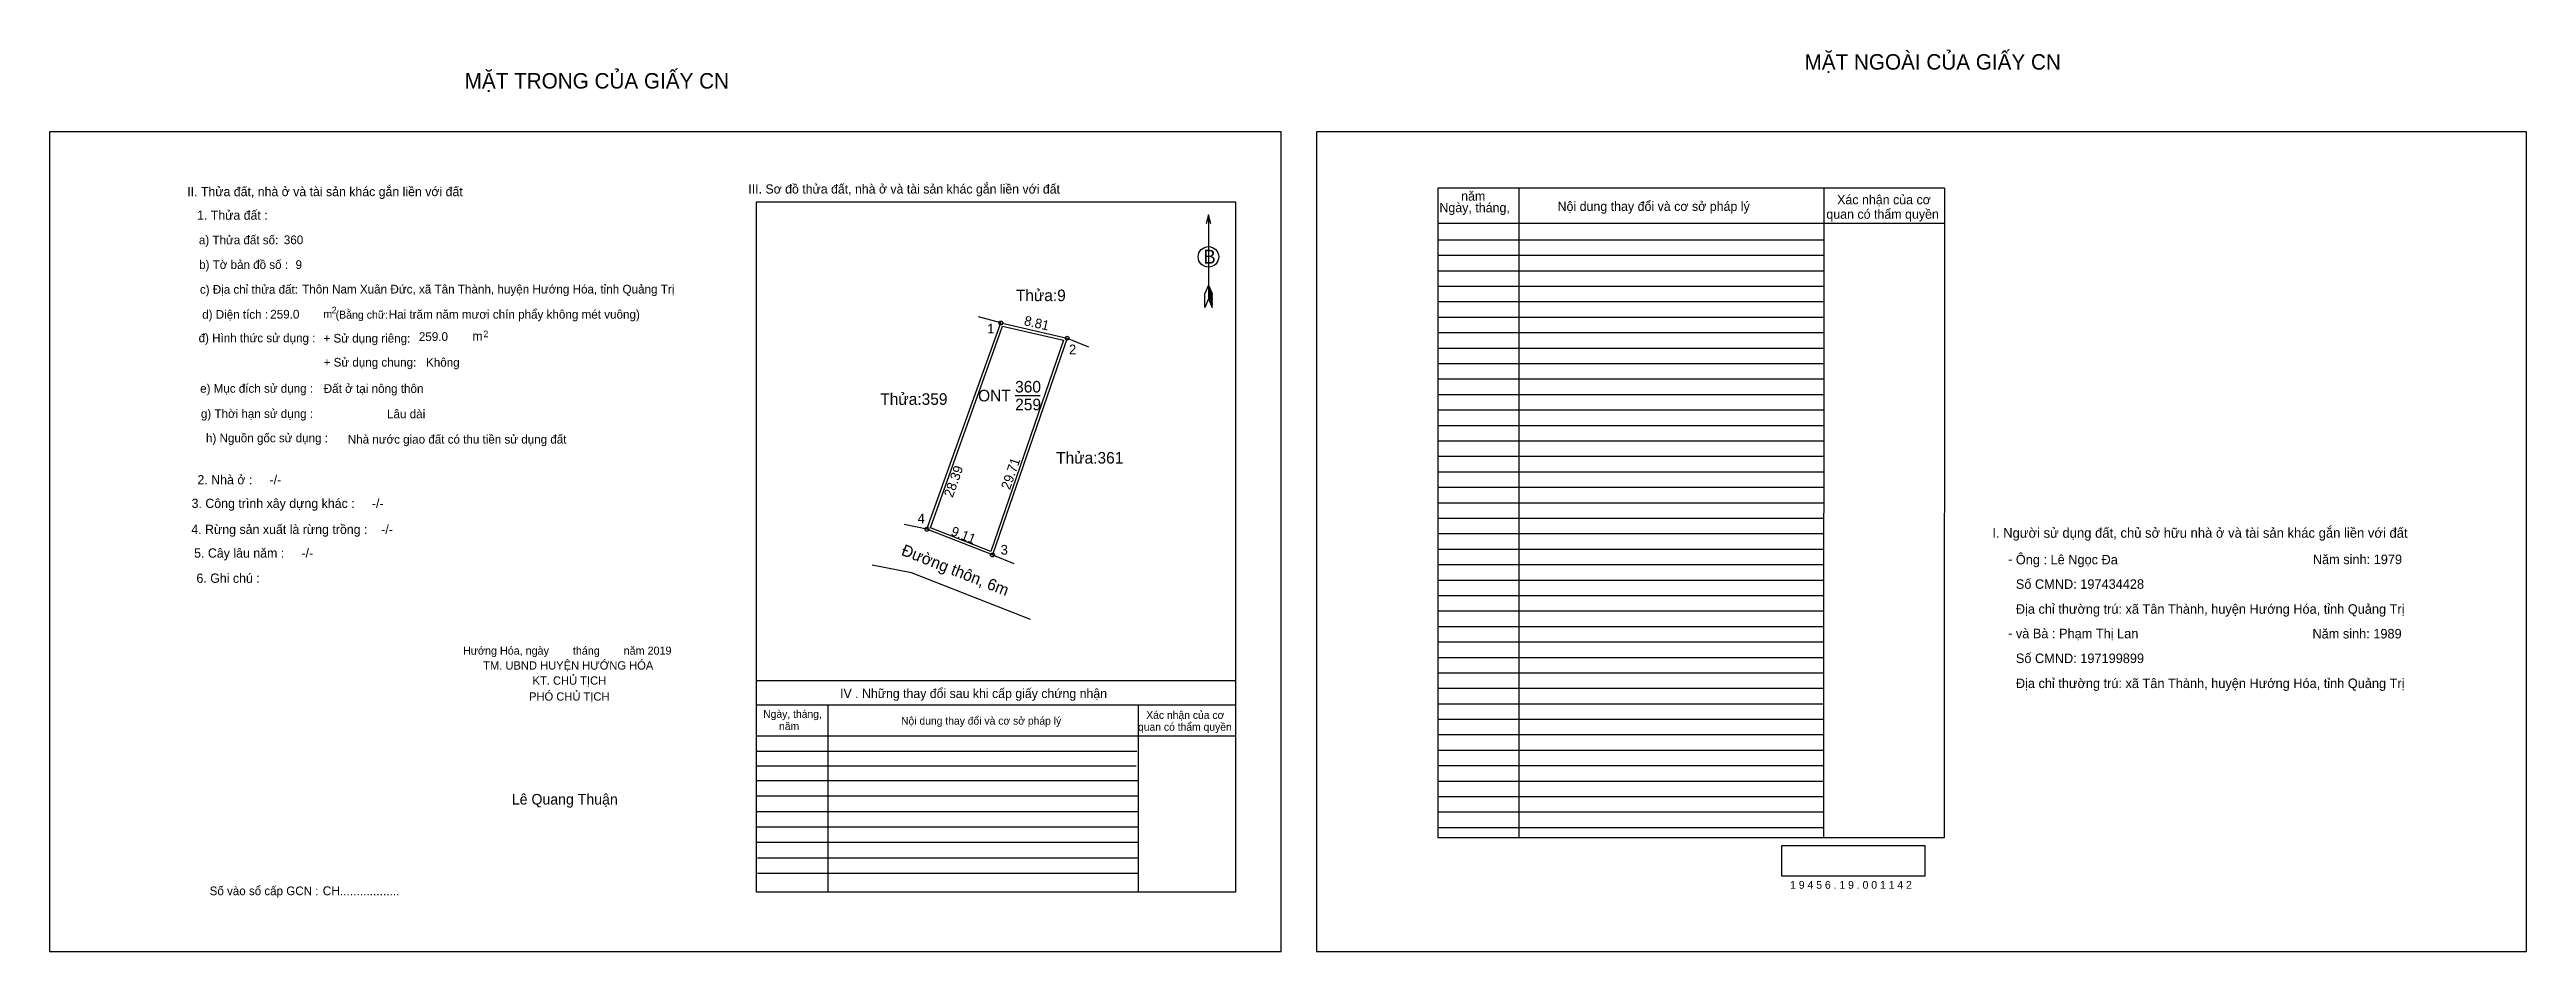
# Model space of a CAD drawing. Extents: x 539328 to 539649, y 1836882 to 1836999.
import ezdxf

# ---------------------------------------------------------------- set-up
doc = ezdxf.new("R2010")
doc.units = 0
for name, color, linetype in [('Default', 7, 'Continuous'), ('Level 1', 7, 'Continuous'), ('Level 10', 7, 'Continuous'), ('Level 11', 7, 'Continuous'), ('Level 13', 7, 'Continuous'), ('Level 27', 7, 'Continuous'), ('Level 35', 7, 'Continuous'), ('Level 36', 7, 'Continuous'), ('Level 40', 7, 'Continuous'), ('Level 49', 7, 'Continuous'), ('Level 5', 7, 'Continuous'), ('Level 52', 7, 'Continuous'), ('Level 55', 7, 'Continuous'), ('Level 6', 7, 'Continuous'), ('Level 7', 7, 'Continuous'), ('Level 8', 7, 'Continuous'), ('Level 9', 7, 'Continuous')]:
    doc.layers.add(name, color=color, linetype=linetype)

msp = doc.modelspace()

# ---------------------------------------------------------------- linework, layer by layer
at = {"layer": 'Level 1'}
for p, q in [((539328.01, 1836988.42), (539328.01, 1836988.42)), ((539492.13, 1836988.42), (539492.13, 1836988.42)), ((539478.14, 1836977.67), (539478.14, 1836966.76)), ((539477.66, 1836965.65), (539477.69, 1836967.45)), ((539478.14, 1836968.56), (539477.69, 1836967.45)), ((539478.14, 1836968.56), (539478.61, 1836967.45)), ((539478.14, 1836968.41), (539478.61, 1836967.29)), ((539478.14, 1836968.25), (539478.61, 1836967.13)), ((539478.14, 1836968.1), (539478.61, 1836966.97)), ((539478.14, 1836967.93), (539478.61, 1836966.81)), ((539478.14, 1836967.78), (539478.61, 1836966.65)), ((539478.14, 1836967.62), (539478.61, 1836966.48)), ((539478.14, 1836967.46), (539478.62, 1836966.32)), ((539478.14, 1836967.31), (539478.62, 1836966.16)), ((539478.14, 1836967.15), (539478.62, 1836966)), ((539478.14, 1836967), (539478.63, 1836965.84)), ((539478.63, 1836965.65), (539478.61, 1836967.45)), ((539478.14, 1836966.76), (539477.66, 1836965.65)), ((539478.14, 1836966.76), (539478.63, 1836965.65)), ((539487.56, 1836882.21), (539487.56, 1836882.21)), ((539648.89, 1836882.21), (539648.89, 1836882.21))]:
    msp.add_line(p, q, dxfattribs=at)
msp.add_lwpolyline([(539478.46, 1836976.51), (539478.14, 1836977.67), (539477.83, 1836976.51)], dxfattribs=at)
msp.add_circle((539478.14, 1836972.22), 1.33, dxfattribs=at)
at = {"layer": 'Level 10'}
for points in [[(539441.68, 1836936.92), (539451.25, 1836963.65), (539459.84, 1836961.68), (539450.16, 1836933.59)], [(539442.12, 1836937.12), (539451.47, 1836963.24), (539459.38, 1836961.43), (539449.95, 1836934.05)]]:
    msp.add_lwpolyline(points, close=True, dxfattribs=at)
at = {"layer": 'Level 11'}
for centre in [(539451.25, 1836963.65), (539459.84, 1836961.68), (539441.68, 1836936.92), (539441.68, 1836936.92), (539450.16, 1836933.59)]:
    msp.add_circle(centre, 0.25, dxfattribs=at)
at = {"layer": 'Level 27'}
for p, q in [((539451.25, 1836963.65), (539448.36, 1836964.44)), ((539459.84, 1836961.68), (539462.62, 1836960.56)), ((539441.68, 1836936.92), (539438.74, 1836937.52)), ((539450.16, 1836933.59), (539452.95, 1836932.49))]:
    msp.add_line(p, q, dxfattribs=at)
at = {"layer": 'Level 35'}
for p, q in [((539439.67, 1836931.29), (539434.59, 1836932.28)), ((539455.1, 1836925.21), (539439.67, 1836931.29))]:
    msp.add_line(p, q, dxfattribs=at)
at = {"layer": 'Level 40'}
msp.add_lwpolyline([(539328.01, 1836882.21), (539487.56, 1836882.21), (539487.56, 1836988.42), (539328.01, 1836988.42)], close=True, dxfattribs=at)
at = {"layer": 'Level 52'}
for p, q in [((539573.5, 1836981.12), (539507.88, 1836981.12)), ((539507.88, 1836981.12), (539507.88, 1836896.93)), ((539518.34, 1836981.12), (539518.34, 1836896.93)), ((539557.85, 1836981.12), (539557.82, 1836896.93)), ((539573.5, 1836981.12), (539573.46, 1836896.93)), ((539573.49, 1836976.54), (539507.88, 1836976.54)), ((539557.85, 1836974.39), (539507.88, 1836974.39)), ((539557.85, 1836972.39), (539507.88, 1836972.39)), ((539557.85, 1836970.38), (539507.88, 1836970.38)), ((539557.85, 1836968.38), (539507.88, 1836968.38)), ((539557.85, 1836966.38), (539507.88, 1836966.38)), ((539557.85, 1836964.37), (539507.88, 1836964.37)), ((539557.85, 1836962.37), (539507.88, 1836962.37)), ((539557.85, 1836960.36), (539507.88, 1836960.36)), ((539557.85, 1836958.36), (539507.88, 1836958.36)), ((539557.84, 1836956.36), (539507.88, 1836956.36)), ((539557.84, 1836954.35), (539507.88, 1836954.35)), ((539557.84, 1836952.35), (539507.88, 1836952.35)), ((539557.84, 1836950.34), (539507.88, 1836950.34)), ((539557.84, 1836948.34), (539507.88, 1836948.34)), ((539557.84, 1836946.34), (539507.88, 1836946.34)), ((539557.84, 1836944.33), (539507.88, 1836944.33)), ((539557.84, 1836942.33), (539507.88, 1836942.33)), ((539557.84, 1836940.32), (539507.88, 1836940.32)), ((539557.84, 1836938.32), (539507.88, 1836938.32)), ((539557.84, 1836936.32), (539507.88, 1836936.32)), ((539557.84, 1836934.31), (539507.88, 1836934.31)), ((539557.84, 1836932.31), (539507.88, 1836932.31)), ((539557.83, 1836930.3), (539507.88, 1836930.3)), ((539557.83, 1836928.3), (539507.88, 1836928.3)), ((539557.83, 1836926.3), (539507.88, 1836926.3)), ((539557.83, 1836924.29), (539507.88, 1836924.29)), ((539557.83, 1836922.29), (539507.88, 1836922.29)), ((539557.83, 1836920.28), (539507.88, 1836920.28)), ((539557.83, 1836918.28), (539507.88, 1836918.28)), ((539557.83, 1836916.28), (539507.88, 1836916.28)), ((539557.83, 1836914.27), (539507.88, 1836914.27)), ((539557.83, 1836912.27), (539507.88, 1836912.27)), ((539557.83, 1836910.26), (539507.88, 1836910.26)), ((539557.83, 1836908.26), (539507.88, 1836908.26)), ((539557.83, 1836906.26), (539507.88, 1836906.26)), ((539557.83, 1836904.25), (539507.88, 1836904.25)), ((539557.82, 1836902.25), (539507.88, 1836902.25)), ((539557.82, 1836900.24), (539507.88, 1836900.24)), ((539557.82, 1836898.24), (539507.88, 1836898.24)), ((539573.46, 1836896.93), (539507.88, 1836896.93))]:
    msp.add_line(p, q, dxfattribs=at)
msp.add_lwpolyline([(539492.13, 1836882.21), (539648.89, 1836882.21), (539648.89, 1836988.42), (539492.13, 1836988.42)], close=True, dxfattribs=at)
at = {"layer": 'Level 6'}
msp.add_lwpolyline([(539552.44, 1836895.95), (539570.95, 1836895.95), (539570.95, 1836891.98), (539552.44, 1836891.98)], close=True, dxfattribs=at)
at = {"layer": 'Level 7'}
for p, q in [((539468.87, 1836908.12), (539419.55, 1836908.12)), ((539468.79, 1836906.22), (539419.55, 1836906.22)), ((539469.04, 1836904.32), (539419.55, 1836904.32)), ((539469.04, 1836902.32), (539419.55, 1836902.32)), ((539469.04, 1836900.32), (539419.55, 1836900.32)), ((539469.04, 1836898.31), (539419.55, 1836898.31)), ((539469.04, 1836896.31), (539419.55, 1836896.31)), ((539469.04, 1836894.3), (539419.71, 1836894.3)), ((539469.04, 1836892.3), (539419.71, 1836892.3))]:
    msp.add_line(p, q, dxfattribs=at)
at = {"layer": 'Level 8'}
for p, q in [((539481.68, 1836979.32), (539419.55, 1836979.32)), ((539419.55, 1836979.32), (539419.55, 1836889.94)), ((539481.68, 1836889.94), (539481.68, 1836979.32)), ((539481.68, 1836917.28), (539419.55, 1836917.28)), ((539481.68, 1836914.13), (539419.55, 1836914.13)), ((539428.83, 1836914.13), (539428.83, 1836889.94)), ((539469.04, 1836914.13), (539469.04, 1836889.94)), ((539481.68, 1836910.12), (539419.55, 1836910.12)), ((539419.55, 1836889.94), (539481.68, 1836889.94))]:
    msp.add_line(p, q, dxfattribs=at)
at = {"layer": 'Level 9'}
msp.add_line((539453.1, 1836954.24), (539456.35, 1836954.24), dxfattribs=at)

# ---------------------------------------------------------------- texts
at = {"layer": 'Default'}
for s, p in [('e) Mục đích sử dụng :', (539347.52, 1836954.61)), ('g) Thời hạn sử dụng :', (539347.62, 1836951.34)), ('h) Nguồn gốc sử dụng :', (539348.28, 1836948.19)), ('Nhà nước giao đất có thu tiền sử dụng đất', (539366.65, 1836948.02))]:
    msp.add_text(s, height=1.1242, dxfattribs=at).set_placement(p)
at = {"layer": 'Level 1'}
msp.add_text('B', height=1.8, dxfattribs=at).set_placement((539477.48, 1836971.34))
at = {"layer": 'Level 13'}
for s, p in [('ONT', (539448.3, 1836953.49)), ('360', (539453.1, 1836954.64)), ('259', (539453.11, 1836952.34))]:
    msp.add_text(s, height=1.5, dxfattribs=at).set_placement(p)
at = {"layer": 'Level 36'}
for s, p in [('Thửa:9', (539453.19, 1836966.48)), ('Thửa:359', (539435.63, 1836953.04)), ('Thửa:361', (539458.41, 1836945.43))]:
    msp.add_text(s, height=1.5, dxfattribs=at).set_placement(p)
at = {"layer": 'Level 49'}
for s, rotation, p in [('8.81', 347.0833, (539454.17, 1836963.39)), ('28.39', 70.3014, (539445, 1836940.95)), ('29.71', 70.9857, (539452.42, 1836941.96)), ('9.11', 338.5606, (539444.67, 1836936.18))]:
    msp.add_text(s, height=1.25, rotation=rotation, dxfattribs=at).set_placement(p)
at = {"layer": 'Level 5'}
msp.add_text('Đường thôn, 6m', height=1.5, rotation=338.5049, dxfattribs=at).set_placement((539438.24, 1836933.63))
at = {"layer": 'Level 52'}
for s, height, p in [('năm', 1.202, (539510.88, 1836979.5)), ('Xác nhận của cơ', 1.2024, (539559.59, 1836979.03)), ('Ngày, tháng,', 1.2024, (539508.07, 1836978)), ('Nội dung thay đổi và cơ sở pháp lý', 1.2024, (539523.37, 1836978.17)), (' quan có thẩm quyền', 1.2024, (539557.75, 1836977.16))]:
    msp.add_text(s, height=height, dxfattribs=at).set_placement(p)
at = {"layer": 'Level 55'}
for s, height, p in [('1', 0.2, (539451.19, 1836963.65)), ('359', 0.055, (539451.19, 1836963.59)), ('9', 0.055, (539451.23, 1836963.59)), ('9', 0.055, (539451.23, 1836963.59)), ('2', 0.2, (539459.77, 1836961.68)), ('361', 0.055, (539459.78, 1836961.62)), ('361', 0.055, (539459.78, 1836961.62)), ('9', 0.055, (539459.82, 1836961.62)), ('9', 0.055, (539459.82, 1836961.62)), ('4', 0.2, (539441.61, 1836936.92)), ('359', 0.055, (539441.62, 1836936.86)), ('0', 0.055, (539441.66, 1836936.86)), ('3', 0.2, (539450.1, 1836933.59)), ('361', 0.055, (539450.1, 1836933.54)), ('361', 0.055, (539450.1, 1836933.54)), ('0', 0.055, (539450.14, 1836933.54))]:
    msp.add_text(s, height=height, dxfattribs=at).set_placement(p)
at = {"layer": 'Level 6'}
for s, height, p in [('360', 1.129, (539358.36, 1836973.86)), ('9', 1.13, (539359.88, 1836970.65)), ('Thôn Nam Xuân Đức, xã Tân Thành, huyện Hướng Hóa, tỉnh Quảng Trị', 1.1303, (539360.74, 1836967.47)), ('259.0', 1.129, (539356.6, 1836964.22)), ('Hai trăm năm mươi chín phẩy không mét vuông)', 1.1286, (539371.95, 1836964.21)), ('259.0', 1.129, (539375.85, 1836961.32)), ('Đất ở tại nông thôn', 1.1303, (539363.53, 1836954.59)), ('Lâu dài', 1.13, (539371.73, 1836951.3)), ('Ông : Lê Ngọc Đa', 1.2345, (539582.74, 1836932.37)), ('Năm sinh: 1979', 1.2345, (539621.21, 1836932.4)), ('Số CMND: 197434428', 1.2345, (539582.74, 1836929.2)), ('Địa chỉ thường trú: xã Tân Thành, huyện Hướng Hóa, tỉnh Quảng Trị', 1.2345, (539582.74, 1836925.97)), ('và Bà : Phạm Thị Lan', 1.2344, (539582.74, 1836922.79)), ('Năm sinh: 1989', 1.2345, (539621.16, 1836922.77)), ('Số CMND: 197199899', 1.2345, (539582.74, 1836919.58)), ('Địa chỉ thường trú: xã Tân Thành, huyện Hướng Hóa, tỉnh Quảng Trị', 1.2345, (539582.74, 1836916.34)), ('1 9 4 5 6 . 1 9 . 0 0 1 1 4 2', 1.01, (539553.5, 1836890.33))]:
    msp.add_text(s, height=height, dxfattribs=at).set_placement(p)
at = {"layer": 'Level 7'}
for s, height, p in [('MẶT NGOÀI CỦA GIẤY CN', 2.0039, (539555.37, 1836996.48)), ('MẶT TRONG CỦA GIẤY CN', 2.0039, (539381.79, 1836994.03)), ('II. Thửa đất, nhà ở và tài sản khác gắn liền với đất', 1.1923, (539345.85, 1836980.08)), ('III. Sơ đồ thửa đất, nhà ở và tài sản khác gắn liền với đất', 1.1923, (539418.54, 1836980.42)), ('1. Thửa đất :', 1.1923, (539347.13, 1836977.03)), ('a) Thửa đất số:', 1.1242, (539347.36, 1836973.85)), ('b) Tờ bản đồ số :', 1.1242, (539347.39, 1836970.65)), ('c) Địa chỉ thửa đất:', 1.1242, (539347.49, 1836967.44)), ('d) Diện tích :', 1.1242, (539347.79, 1836964.2)), ('m', 1.02, (539363.49, 1836964.3)), ('2', 0.852, (539364.56, 1836964.9)), ('(Bằng chữ:', 1.022, (539365.07, 1836964.21)), ('đ) Hình thức sử dụng :', 1.1242, (539347.32, 1836961.15)), ('+ Sử dụng riêng:', 1.1242, (539363.5, 1836961.11)), ('m', 1.2, (539382.78, 1836961.34)), ('2', 0.852, (539384.22, 1836961.81)), ('+ Sử dụng chung:', 1.1242, (539363.52, 1836958)), ('Không', 1.124, (539376.79, 1836957.99)), ('2. Nhà ở :     -/-', 1.1991, (539347.17, 1836942.74)), ('3. Công trình xây dựng khác :     -/-', 1.1991, (539346.41, 1836939.68)), ('4. Rừng sản xuất là rừng trồng :    -/-', 1.1991, (539346.37, 1836936.31)), ('I. Người sử dụng đất, chủ sở hữu nhà ở và tài sản khác gắn liền với đất', 1.2624, (539579.69, 1836935.82)), ('5. Cây lâu năm :     -/-', 1.1991, (539346.74, 1836933.24)), ('-', 1.28, (539581.73, 1836932.41)), ('6. Ghi chú :', 1.1991, (539347.04, 1836929.98)), ('-', 1.28, (539581.74, 1836922.83)), ('Hướng Hóa, ngày        tháng        năm 2019', 1.0418, (539381.57, 1836920.67)), ('TM. UBND HUYỆN HƯỚNG HÓA', 1.0795, (539384.18, 1836918.73)), ('PHÓ CHỦ TỊCH', 1.0794, (539390.13, 1836914.71)), ('KT. CHỦ TỊCH', 1.0795, (539390.58, 1836916.78)), ('IV . Những thay đổi sau khi cấp giấy chứng nhận', 1.1923, (539430.43, 1836915.05)), ('Ngày, tháng,', 1.002, (539420.46, 1836912.48)), ('Nội dung thay đổi và cơ sở pháp lý', 1.002, (539438.32, 1836911.6)), ('Xác nhận của cơ', 1.002, (539470.09, 1836912.35)), ('năm', 1.002, (539422.52, 1836910.9)), (' quan có thẩm quyền', 1.002, (539468.65, 1836910.81)), ('Lê Quang Thuận', 1.3672, (539387.9, 1836901.25)), ('Số vào sổ cấp GCN :', 1.1222, (539348.75, 1836889.5)), ('CH..................', 1.1543, (539363.4, 1836889.49))]:
    msp.add_text(s, height=height, dxfattribs=at).set_placement(p)
at = {"layer": 'Level 9'}
for s, p in [('1', (539449.48, 1836962.29)), ('2', (539460.08, 1836959.6)), ('4', (539440.47, 1836937.69)), ('3', (539451.23, 1836933.64))]:
    msp.add_text(s, height=1.25, dxfattribs=at).set_placement(p)

doc.saveas('drawing.dxf')
